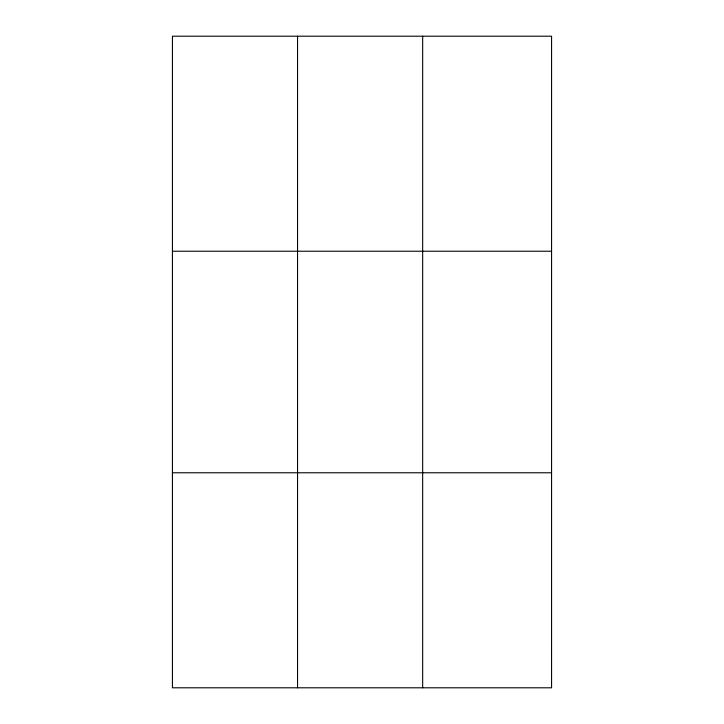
<?xml version="1.0" encoding="UTF-8"?>
<svg xmlns="http://www.w3.org/2000/svg" width="724" height="724" viewBox="0 0 724 724"><rect width="100%" height="100%" fill="white"/><g stroke="black" fill="none" stroke-linecap="round" stroke-linejoin="round"><path stroke-width="1.09" d="M297.546 687.8L297.546 36.2M422.662 687.8L422.662 36.2M172.43 251.228L551.57 251.228M172.43 472.772L551.57 472.772M551.57 651.962L551.57 687.8L172.43 687.8L172.43 36.2L551.57 36.2L551.57 651.962"/></g></svg>
